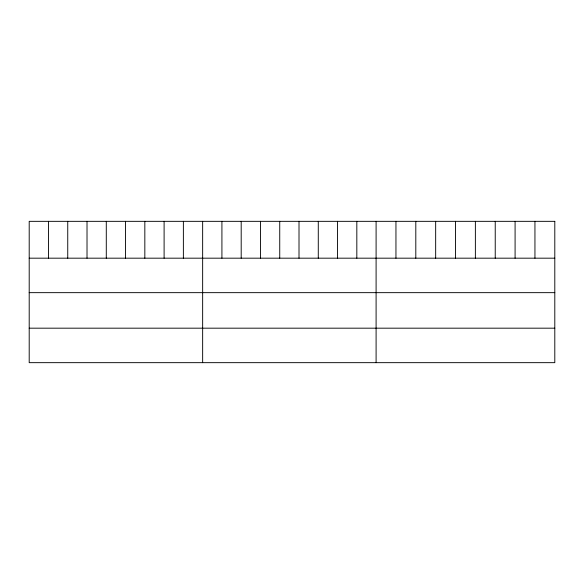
<?xml version="1.0" encoding="UTF-8"?>
<svg xmlns="http://www.w3.org/2000/svg" width="584" height="584" viewBox="0 0 584 584"><rect width="100%" height="100%" fill="white"/><g stroke="black" fill="none" stroke-linecap="round" stroke-linejoin="round"><path stroke-width="0.88" d="M29.2 258.179L554.8 258.179M29.2 292.657L554.8 292.657M29.2 328.179L554.8 328.179M534.944 221.336L534.944 258.179M515.088 221.336L515.088 258.179M495.232 221.336L495.232 258.179M475.376 221.336L475.376 258.179M455.52 221.336L455.52 258.179M435.664 221.336L435.664 258.179M415.808 221.336L415.808 258.179M395.952 221.336L395.952 258.179M376.096 221.336L376.096 362.664M356.824 221.336L356.824 258.179M337.552 221.336L337.552 258.179M318.28 221.336L318.28 258.179M299.008 221.336L299.008 258.179M279.736 221.336L279.736 258.179M260.464 221.336L260.464 258.179M241.192 221.336L241.192 258.179M221.92 221.336L221.92 258.179M202.648 221.336L202.648 362.664M183.376 221.336L183.376 258.179M164.104 221.336L164.104 258.179M144.832 221.336L144.832 258.179M125.56 221.336L125.56 258.179M106.288 221.336L106.288 258.179M87.016 221.336L87.016 258.179M67.744 221.336L67.744 258.179M48.472 221.336L48.472 258.179M554.8 221.336L29.2 221.336L29.2 362.664L554.8 362.664L554.8 221.336"/></g></svg>
